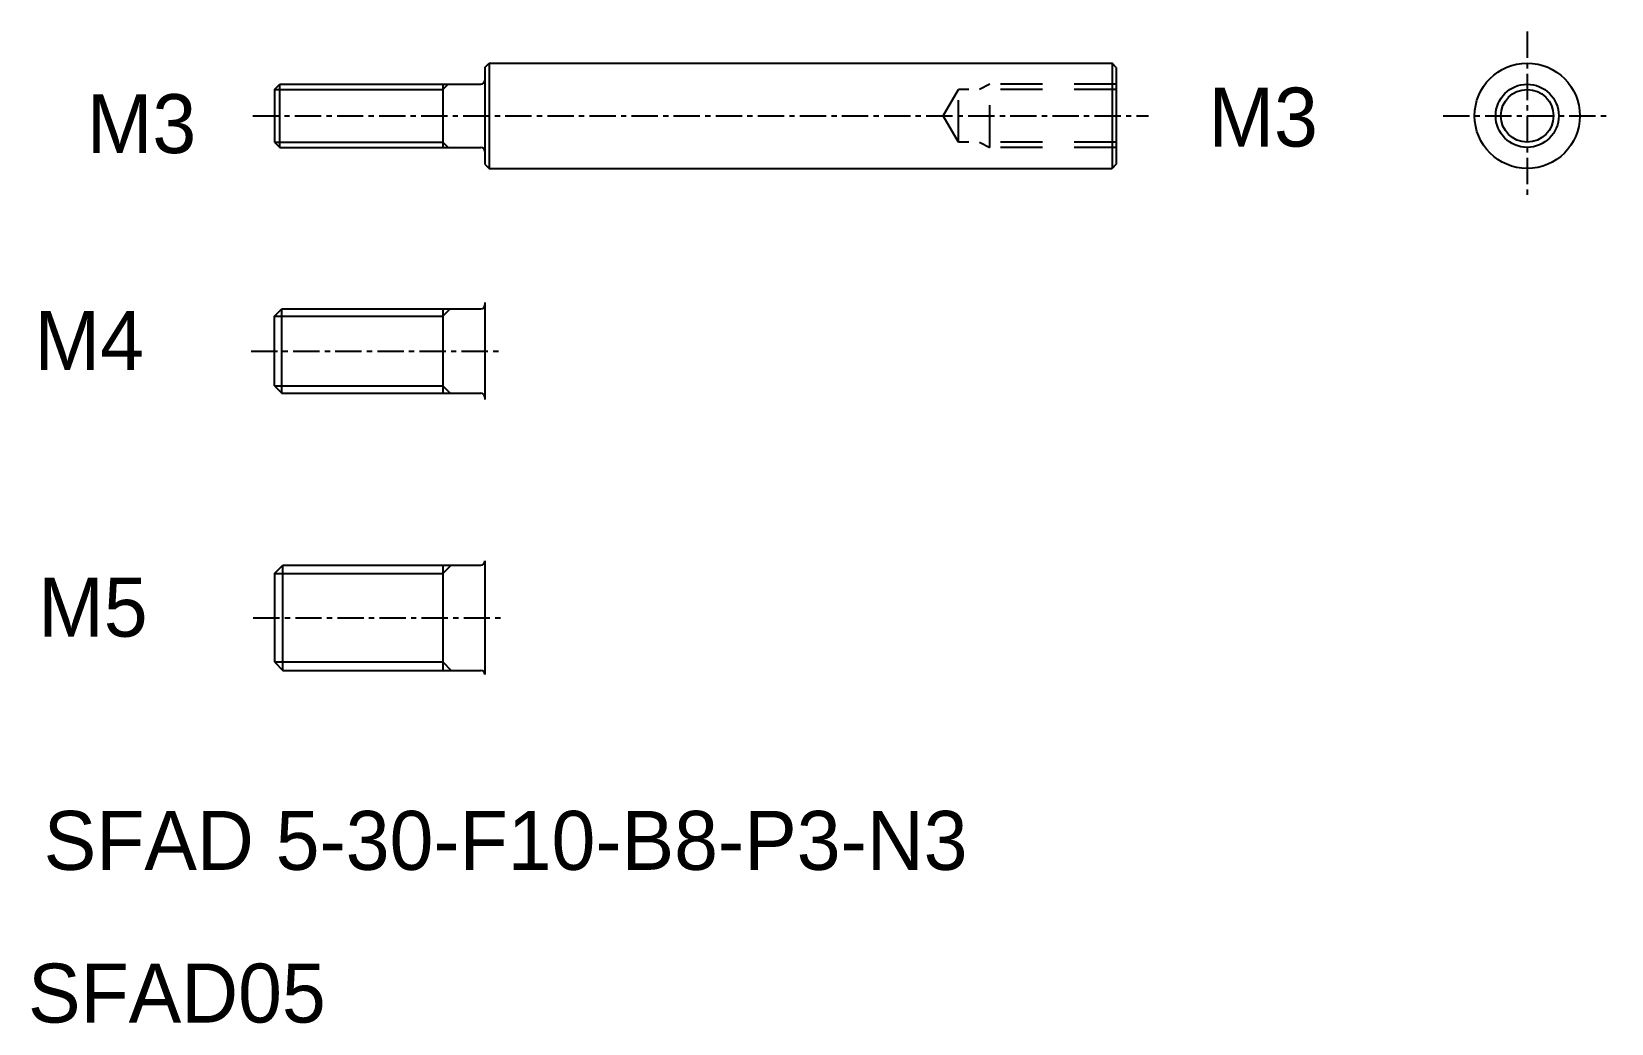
# Model space of a CAD drawing. Extents: x 133.2 to 208.3, y 78.6 to 125.7.
import ezdxf
from ezdxf.enums import TextEntityAlignment as Align

# ---------------------------------------------------------------- set-up
doc = ezdxf.new("R2010")
doc.units = 0
doc.linetypes.add('CENTER', pattern=[2, 1.25, -0.25, 0.25, -0.25])
doc.linetypes.add('DASHED', pattern=[3.5, 2, -1.5])
doc.layers.get('0').update_dxf_attribs({"linetype": 'CONTINUOUS'})
doc.layers.add('CENTER', color=1, linetype='CENTER')

msp = doc.modelspace()

# ---------------------------------------------------------------- linework, layer by layer
at = {"color": 7, "linetype": 'CONTINUOUS'}
for p, q in [((154.795, 123.974), (154.995, 124.174)), ((154.795, 123.974), (154.795, 119.374)), ((154.995, 124.174), (184.595, 124.174)), ((154.995, 124.174), (154.995, 119.174)), ((184.595, 124.174), (184.595, 119.174)), ((184.795, 123.974), (184.595, 124.174)), ((184.795, 123.974), (184.795, 119.374)), ((144.795, 122.924), (145.045, 123.174)), ((145.045, 123.174), (154.595, 123.174)), ((145.045, 120.174), (145.045, 123.174)), ((152.795, 123.174), (152.795, 120.174)), ((144.795, 122.924), (144.795, 120.425)), ((154.795, 122.924), (154.795, 122.924)), ((144.795, 120.425), (145.045, 120.174)), ((145.045, 120.174), (154.595, 120.174)), ((154.795, 119.374), (154.995, 119.174)), ((154.995, 119.174), (184.595, 119.174)), ((184.795, 119.374), (184.595, 119.174)), ((154.795, 112.798), (154.795, 108.198)), ((144.795, 112.148), (145.145, 112.498)), ((144.795, 108.848), (144.795, 112.148)), ((145.145, 112.498), (154.595, 112.498)), ((145.145, 108.498), (145.145, 112.498)), ((152.795, 112.498), (152.795, 108.498)), ((144.795, 108.848), (145.145, 108.498)), ((145.145, 108.498), (154.595, 108.498)), ((144.795, 99.925), (145.195, 100.325)), ((144.795, 99.925), (144.795, 95.725)), ((145.195, 100.325), (154.595, 100.325)), ((145.195, 95.325), (145.195, 100.325)), ((152.795, 100.325), (152.795, 95.325)), ((154.795, 100.525), (154.795, 95.125)), ((144.795, 95.725), (145.195, 95.325)), ((145.195, 95.325), (154.595, 95.325))]:
    msp.add_line(p, q, dxfattribs=at)
at = {"color": 3, "linetype": 'CONTINUOUS'}
for p, q in [((152.795, 122.924), (153.045, 123.174)), ((144.795, 122.924), (152.795, 122.924)), ((144.795, 120.425), (152.795, 120.425)), ((152.795, 120.425), (153.045, 120.174)), ((144.795, 112.148), (152.795, 112.148)), ((152.795, 112.148), (153.145, 112.498)), ((144.795, 108.848), (152.795, 108.848)), ((152.795, 108.848), (153.145, 108.498)), ((144.795, 99.925), (152.795, 99.925)), ((152.795, 99.925), (153.195, 100.325)), ((144.795, 95.725), (152.795, 95.725)), ((152.795, 95.725), (153.195, 95.325))]:
    msp.add_line(p, q, dxfattribs=at)
at = {"color": 3, "linetype": 'DASHED'}
for p, q in [((178.795, 123.174), (178.295, 122.924)), ((184.795, 123.174), (178.795, 123.174)), ((178.795, 120.174), (178.795, 123.174)), ((176.573, 121.674), (177.295, 122.924)), ((184.795, 122.924), (177.295, 122.924)), ((177.295, 120.424), (177.295, 122.924)), ((177.295, 120.424), (176.573, 121.674)), ((184.795, 120.424), (177.295, 120.424)), ((178.295, 120.424), (178.795, 120.174)), ((184.795, 120.174), (178.795, 120.174))]:
    msp.add_line(p, q, dxfattribs=at)
for p, q in [((184.795, 122.924), (184.795, 122.924)), ((154.795, 121.674), (154.795, 121.674)), ((184.795, 121.674), (184.795, 121.674))]:
    msp.add_line(p, q)
at = {"color": 7, "linetype": 'CONTINUOUS'}
for radius in [2.5, 1.25]:
    msp.add_circle((204.329, 121.674), radius, dxfattribs=at)
at = {"color": 3, "linetype": 'CONTINUOUS'}
msp.add_circle((204.329, 121.674), 1.5, dxfattribs=at)
at = {"color": 7, "linetype": 'CONTINUOUS'}
for centre, start, end in [((154.595, 123.374), 270, 0), ((154.595, 119.974), 0, 90), ((154.595, 112.698), 270, 0), ((154.595, 108.298), 0, 90), ((154.595, 100.525), 270, 0), ((154.595, 95.125), 0, 90)]:
    msp.add_arc(centre, 0.2, start, end, dxfattribs=at)
at = {"layer": 'CENTER', "color": 1, "linetype": 'CENTER'}
for p, q in [((204.329, 125.674), (204.329, 117.674)), ((143.762, 121.674), (186.326, 121.674)), ((200.329, 121.674), (208.329, 121.674)), ((143.682, 110.498), (155.662, 110.498)), ((143.782, 97.825), (155.662, 97.825))]:
    msp.add_line(p, q, dxfattribs=at)

# ---------------------------------------------------------------- texts
at = {"color": 7, "linetype": 'CONTINUOUS'}
for s, p in [('M3', (135.87, 119.901)), ('M3', (189.177, 120.212)), ('SFAD 5-30-F10-B8-P3-N3', (133.822, 85.849)), ('SFAD05', (133.077, 78.595))]:
    msp.add_text(s, height=2.8, dxfattribs=at).set_placement(p)
for s, p in [('M4', (138.582, 111)), ('M5', (138.761, 98.327))]:
    msp.add_text(s, height=2.8, dxfattribs=at).set_placement(p, align=Align.MIDDLE_RIGHT)

doc.saveas('drawing.dxf')
